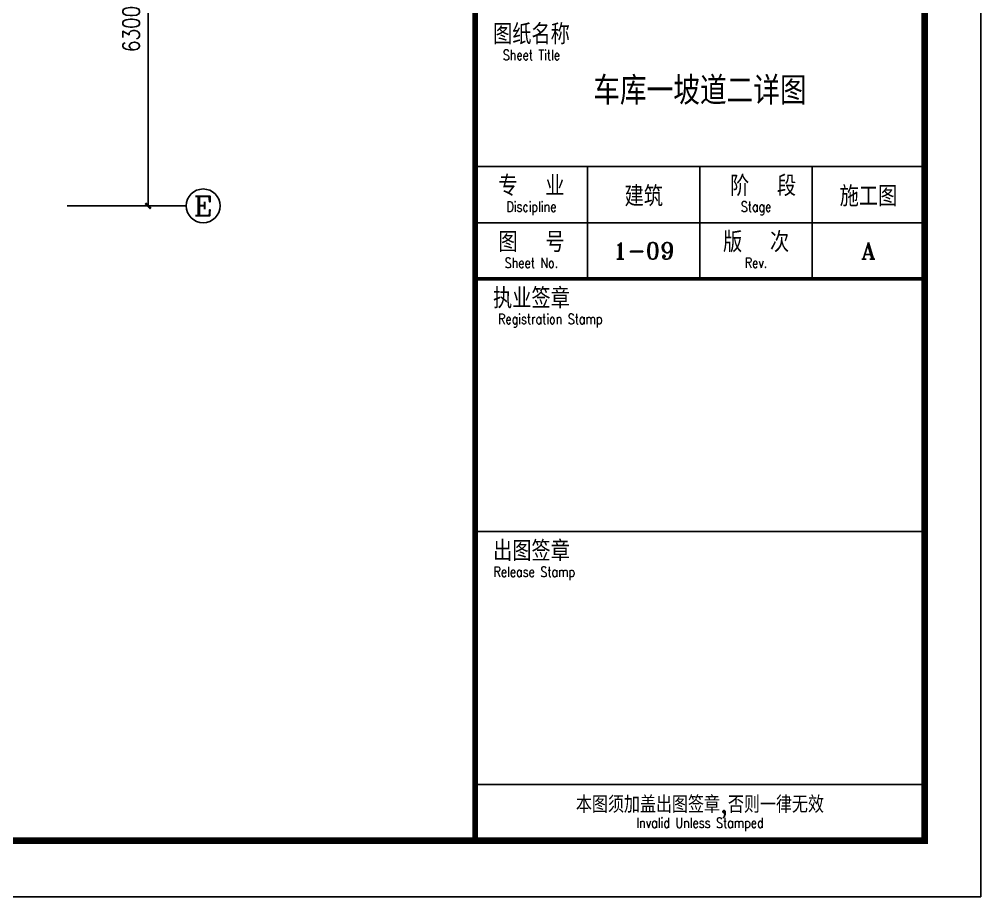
# Model space of a CAD drawing. Extents: x -1348811 to 123514, y -640545 to 749356.
# Drawn here: x -751379 to -734259, y 212828 to 228450 of the extents above; entities that cross this region are included whole.
import ezdxf
from ezdxf.enums import TextEntityAlignment as Align

# ---------------------------------------------------------------- set-up
doc = ezdxf.new("R2010")
doc.units = 0
doc.header["$LTSCALE"] = 10
doc.header["$MEASUREMENT"] = 0
doc.layers.get('0').update_dxf_attribs({"linetype": 'CONTINUOUS'})
doc.layers.get('Defpoints').update_dxf_attribs({"linetype": 'CONTINUOUS'})
for name, color, linetype in [('AXIS', 3, 'CONTINUOUS'), ('AXIS_TEXT', 7, 'CONTINUOUS'), ('STAIR', 9, 'CONTINUOUS'), ('图框', 7, 'CONTINUOUS')]:
    doc.layers.add(name, color=color, linetype=linetype)
doc.styles.add('_TCH_AXIS', font='COMPLEX', dxfattribs={"bigfont": 'GBCBIG'})
doc.styles.add('DIM_FONT', font='SIMPLEX', dxfattribs={"width": 0.8, "bigfont": 'HZTXT'})
doc.styles.add('TKZ1_tjhts.shx', font='tjromant.shx', dxfattribs={"bigfont": 'tjhts.shx'})
doc.styles.add('TKZ2_tjkts.shx', font='tjromant.shx', dxfattribs={"bigfont": 'tjkts.shx'})
doc.dimstyles.new('DIMN', dxfattribs={"dimtxt": 300, "dimasz": 100, "dimexe": 250, "dimexo": 300, "dimgap": 150, "dimtad": 1, "dimdec": 0, "dimzin": 0, "dimdsep": 46, "dimtxsty": 'DIM_FONT', "dimblk": 'ARCHTICK', "dimcen": 0.09, "dimclrt": 7, "dimazin": 2, "dimtfac": 1, "dimtdec": 0, "dimtix": 1, "dimtmove": 2, "dimatfit": 3, "dimfxl": 0, "dimtolj": 1, "dimtzin": 0, "dimarcsym": 0})

# ---------------------------------------------------------------- blocks, each defined once
blk = doc.blocks.new('TJAD_TK_A1')
for p, q in [((1251.38, 486.45), (1331.38, 486.45)), ((1271.38, 486.45), (1271.38, 466.45)), ((1291.38, 486.45), (1291.38, 466.45)), ((1311.38, 486.45), (1311.38, 466.45)), ((1251.38, 476.45), (1331.38, 476.45)), ((1251.38, 421.45), (1331.38, 421.45)), ((1251.38, 376.45), (1331.38, 376.45))]:
    blk.add_line(p, q)
for points, const_width in [([(1251.38, 940.45), (1251.38, 366.45)], 1), ([(1251.38, 466.45), (1331.38, 466.45)], 0.6)]:
    blk.add_lwpolyline(points, dxfattribs=dict(const_width=const_width))
at = {"layer": '图框'}
for p, q in [((1341.38, 356.45), (1341.38, 950.45)), ((500.38, 356.45), (1341.38, 356.45))]:
    blk.add_line(p, q, dxfattribs=at)
at = {"layer": '图框', "const_width": 1.2}
blk.add_lwpolyline([(1331.38, 940.45), (525.38, 940.45), (525.38, 366.45), (1331.38, 366.45)], close=True, dxfattribs=at)
at = {"style": 'TKZ2_tjkts.shx'}
for s, height, p in [('图纸名称', 3.6, (1261.38, 510)), ('专  业', 3.6, (1261.38, 483)), (' 阶  段', 3.6, (1301.38, 483)), ('图  号', 3.6, (1261.38, 473)), ('版  次', 3.6, (1301.38, 473)), ('执业签章', 3.6, (1261.38, 463)), ('出图签章', 3.6, (1261.38, 418)), ('本图须加盖出图签章,否则一律无效', 3, (1291.38, 372.88))]:
    blk.add_text(s, height=height, dxfattribs=at).set_placement(p, align=Align.MIDDLE_CENTER)
at = {"style": 'TKZ2_tjkts.shx', "width": 0.8}
for s, p in [('Sheet Title', (1261.38, 506.3)), ('Discipline', (1261.38, 479.3)), ('Stage', (1301.38, 479.3)), ('Sheet No.', (1261.38, 469.3)), ('Rev.', (1301.38, 469.3)), ('Registration Stamp', (1264.74, 459.3)), ('Release Stamp', (1261.89, 414.3)), ('Invalid Unless Stamped', (1291.38, 369.62))]:
    blk.add_text(s, height=1.8, dxfattribs=at).set_placement(p, align=Align.MIDDLE_CENTER)
blk = doc.blocks.new('TJAD_图框_A1')
at = {"layer": '图框'}
blk.add_blockref('TJAD_TK_A1', (0, 0), dxfattribs=at)
at = {"layer": '图框', "color": 6, "style": 'TKZ1_tjhts.shx'}
for s, p in [('建筑', (1281.38, 479.35)), ('施工图', (1321.38, 479.35))]:
    blk.add_text(s, height=3.6, dxfattribs=at).set_placement(p, align=Align.CENTER)
blk.add_text('A', height=3, dxfattribs=at).set_placement((1321.38, 471.45), align=Align.MIDDLE_CENTER)
blk = doc.blocks.new('_ArchTick')
at = {"color": 0, "linetype": 'ByBlock', "const_width": 0.4}
blk.add_lwpolyline([(-0.5, -0.5), (0.5, 0.5)], dxfattribs=at)
blk = doc.blocks.new('*D2147')
at = {"layer": 'AXIS', "color": 0, "lineweight": -2}
for p, q in [((-750228, 231427), (-748835, 231427)), ((-749085, 225127), (-749085, 231427)), ((-750228, 225127), (-748835, 225127))]:
    blk.add_line(p, q, dxfattribs=at)
at = {"layer": 'Defpoints', "color": 0}
for p in [(-750528, 231427), (-749085, 231427), (-750528, 225127)]:
    blk.add_point(p, dxfattribs=at)
at = {"layer": 'AXIS', "color": 0, "lineweight": -2, "xscale": 100, "yscale": 100, "zscale": 100}
for p, rotation in [((-749085, 231427), 90), ((-749085, 225127), 270)]:
    blk.add_blockref('_ArchTick', p, dxfattribs=dict(at, rotation=rotation))
at = {"layer": 'AXIS', "color": 7, "insert": (-749385, 228277), "char_height": 300, "attachment_point": 5, "rotation": 90, "style": 'DIM_FONT'}
blk.add_mtext('\\A1;6300', dxfattribs=at)

msp = doc.modelspace()

# ---------------------------------------------------------------- linework, layer by layer
at = {"layer": 'AXIS'}
msp.add_line((-750528.4, 225127.4), (-748404.3, 225127.4), dxfattribs=at)
msp.add_circle((-748104.3, 225127.4), 300, dxfattribs=at)

# ---------------------------------------------------------------- block references
at = {"layer": 'STAIR', "xscale": 100, "yscale": 100, "zscale": 100}
msp.add_blockref('TJAD_图框_A1', (-868397.3, 177182.9), dxfattribs=at)

# ---------------------------------------------------------------- texts
at = {"layer": 'AXIS_TEXT', "style": '_TCH_AXIS', "width": 1.3125}
msp.add_text('E', height=339.4, dxfattribs=at).set_placement((-748274, 224957.7), (-747934.6, 224957.7), align=Align.FIT)
at = {"layer": '图框', "color": 60, "style": 'TKZ1_tjhts.shx'}
for s, height, p in [('车库一坡道二详图', 500, (-739259.4, 227177.8)), ('1-09', 300, (-740259.4, 224327.8))]:
    msp.add_text(s, height=height, dxfattribs=at).set_placement(p, align=Align.MIDDLE_CENTER)

# ---------------------------------------------------------------- dimensions: what is measured, and where the dimension line sits
at = {"layer": 'AXIS'}
dim = msp.add_aligned_dim(p1=(-750528.4, 225127.4), p2=(-750528.4, 231427.4), distance=-1442.9, dimstyle='DIMN', dxfattribs=at)
dim.commit()
dim.dimension.update_dxf_attribs({"geometry": '*D2147', "text_midpoint": (-749385.5, 228277.4)})

doc.saveas('drawing.dxf')
